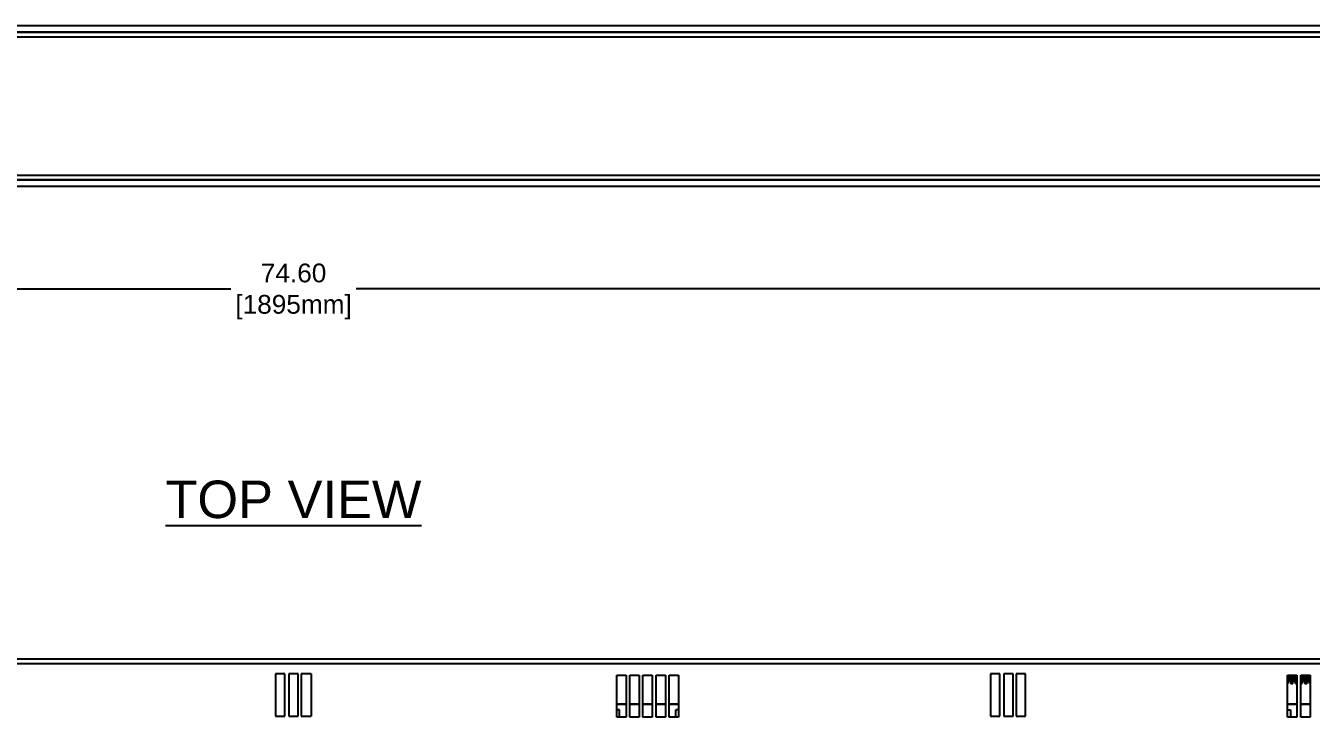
# Model space of a CAD drawing. Header units: inches. Extents: x 5 to 105, y 0 to 80.
# Drawn here: x 36.84 to 71.13, y 23.92 to 42.37 of the extents above; entities that cross this region are included whole.
import ezdxf
from ezdxf.enums import TextEntityAlignment as Align

# ---------------------------------------------------------------- set-up
doc = ezdxf.new("R2010")
doc.units = ezdxf.units.IN
doc.header["$MEASUREMENT"] = 0
doc.layers.add('DIM', color=1, linetype='Continuous')
doc.styles.add('Arial', font='arial.ttf')
doc.styles.get("Standard").update_dxf_attribs({"font": 'arial.ttf'})
doc.dimstyles.new('ANSI & Metric .50 Stacked', dxfattribs={"dimscale": 2.666667, "dimtxt": 0.5, "dimasz": 0.625, "dimexe": 0.5, "dimexo": 0.5, "dimgap": 0.166667, "dimtad": 0, "dimtih": 1, "dimtoh": 1, "dimzin": 4, "dimdsep": 46, "dimtxsty": 'Arial', "dimcen": 0.25, "dimadec": 0, "dimazin": 0, "dimtfac": 0.75, "dimtofl": 0, "dimtmove": 0, "dimatfit": 3, "dimfxl": 1, "dimtolj": 1, "dimtzin": 0, "dimarcsym": 0})

# ---------------------------------------------------------------- blocks, each defined once
blk = doc.blocks.new('*D10')
at = {"layer": 'Defpoints', "color": 0, "transparency": 16777216}
for p in [(6.679, 39.961), (81.284, 39.961), (81.284, 35.347)]:
    blk.add_point(p, dxfattribs=at)
at = {"layer": 'DIM', "color": 0, "lineweight": -2, "transparency": 16777216}
for p, q in [((6.679, 39.461), (6.679, 34.847)), ((81.284, 39.461), (81.284, 34.847)), ((7.304, 35.347), (42.309, 35.347)), ((80.659, 35.347), (45.655, 35.347))]:
    blk.add_line(p, q, dxfattribs=at)
at = {"layer": 'DIM', "color": 0, "transparency": 16777216}
for points in [[(7.304, 35.451), (7.304, 35.243), (6.679, 35.347)], [(80.659, 35.451), (80.659, 35.243), (81.284, 35.347)]]:
    blk.add_solid(points, dxfattribs=at)
at = {"layer": 'DIM', "color": 0, "transparency": 16777216, "char_height": 0.5, "attachment_point": 5, "style": 'Arial'}
for s, insert in [('\\A1;74.60', (43.982, 35.769)), ('\\A1;[1895mm]', (43.982, 34.86))]:
    blk.add_mtext(s, dxfattribs=dict(at, insert=insert))

msp = doc.modelspace()

# ---------------------------------------------------------------- linework, layer by layer
for p, q in [((80.584, 42.37), (7.294, 42.37)), ((7.379, 42.206), (80.584, 42.206)), ((80.584, 42.196), (7.379, 42.196)), ((80.584, 42.192), (7.379, 42.192)), ((11.197, 42.07), (76.767, 42.07)), ((7.379, 38.262), (80.584, 38.262)), ((7.379, 38.257), (80.584, 38.257)), ((80.584, 38.247), (7.379, 38.247)), ((80.669, 38.083), (7.379, 38.083)), ((11.197, 38.384), (76.767, 38.384)), ((76.762, 25.462), (11.192, 25.462)), ((76.766, 25.34), (11.188, 25.34)), ((43.752, 25.072), (43.502, 25.072)), ((43.502, 25.072), (43.502, 23.947)), ((43.752, 23.947), (43.752, 25.072)), ((44.102, 25.072), (43.852, 25.072)), ((43.852, 25.072), (43.852, 23.947)), ((44.102, 23.947), (44.102, 25.072)), ((44.182, 25.072), (44.182, 23.947)), ((44.452, 25.072), (44.182, 25.072)), ((44.452, 25.072), (44.452, 23.947)), ((52.602, 23.915), (52.602, 25.04)), ((52.602, 25.04), (52.852, 25.04)), ((52.852, 25.04), (52.852, 23.915)), ((52.952, 23.915), (52.952, 25.04)), ((52.952, 25.04), (53.202, 25.04)), ((53.202, 25.04), (53.202, 23.915)), ((53.302, 23.915), (53.302, 25.04)), ((53.302, 25.04), (53.552, 25.04)), ((53.552, 25.04), (53.552, 23.915)), ((53.652, 23.915), (53.652, 25.04)), ((53.652, 25.04), (53.902, 25.04)), ((53.902, 25.04), (53.902, 23.915)), ((54.002, 23.915), (54.002, 25.04)), ((54.002, 25.04), (54.252, 25.04)), ((54.252, 25.04), (54.252, 23.915)), ((62.827, 25.072), (62.577, 25.072)), ((62.577, 25.072), (62.577, 23.947)), ((62.827, 23.947), (62.827, 25.072)), ((63.177, 25.072), (62.927, 25.072)), ((62.927, 25.072), (62.927, 23.947)), ((63.177, 23.947), (63.177, 25.072)), ((63.507, 25.072), (63.257, 25.072)), ((63.257, 25.072), (63.257, 23.947)), ((63.507, 23.947), (63.507, 25.072)), ((70.502, 23.915), (70.502, 25.04)), ((70.502, 25.04), (70.752, 25.04)), ((70.512, 24.819), (70.512, 25.04)), ((70.528, 24.878), (70.528, 25.04)), ((70.571, 24.878), (70.571, 25.04)), ((70.587, 24.819), (70.587, 25.04)), ((70.637, 24.819), (70.637, 25.04)), ((70.653, 24.878), (70.653, 25.04)), ((70.696, 24.878), (70.696, 25.04)), ((70.712, 24.819), (70.712, 25.04)), ((70.752, 25.04), (70.752, 23.915)), ((70.852, 23.915), (70.852, 25.04)), ((70.852, 25.04), (71.102, 25.04)), ((70.887, 24.819), (70.887, 25.04)), ((70.903, 24.878), (70.903, 25.04)), ((70.946, 24.878), (70.946, 25.04)), ((70.962, 24.819), (70.962, 25.04)), ((71.012, 24.819), (71.012, 25.04)), ((71.028, 24.878), (71.028, 25.04)), ((71.071, 24.878), (71.071, 25.04)), ((71.087, 24.819), (71.087, 25.04)), ((71.102, 25.04), (71.102, 23.915)), ((70.502, 24.819), (70.512, 24.819)), ((70.512, 24.819), (70.528, 24.878)), ((70.528, 24.878), (70.571, 24.878)), ((70.571, 24.878), (70.587, 24.819)), ((70.587, 24.819), (70.637, 24.819)), ((70.637, 24.819), (70.653, 24.878)), ((70.653, 24.878), (70.696, 24.878)), ((70.696, 24.878), (70.712, 24.819)), ((70.712, 24.819), (70.752, 24.819)), ((70.852, 24.819), (70.887, 24.819)), ((70.887, 24.819), (70.903, 24.878)), ((70.903, 24.878), (70.946, 24.878)), ((70.946, 24.878), (70.962, 24.819)), ((70.962, 24.819), (71.012, 24.819)), ((71.012, 24.819), (71.028, 24.878)), ((71.028, 24.878), (71.071, 24.878)), ((71.071, 24.878), (71.087, 24.819)), ((71.087, 24.819), (71.102, 24.819)), ((52.602, 24.274), (52.852, 24.274)), ((52.852, 24.259), (52.602, 24.259)), ((52.677, 24.116), (52.602, 24.116)), ((52.677, 23.915), (52.677, 24.116)), ((52.952, 24.274), (53.202, 24.274)), ((53.202, 24.259), (52.952, 24.259)), ((53.302, 24.274), (53.552, 24.274)), ((53.552, 24.259), (53.302, 24.259)), ((53.652, 24.274), (53.902, 24.274)), ((53.902, 24.259), (53.652, 24.259)), ((54.002, 24.274), (54.252, 24.274)), ((54.252, 24.259), (54.002, 24.259)), ((54.177, 23.915), (54.177, 24.116)), ((54.252, 24.116), (54.177, 24.116)), ((70.502, 24.274), (70.752, 24.274)), ((70.752, 24.259), (70.502, 24.259)), ((70.502, 24.116), (70.579, 24.116)), ((70.579, 24.116), (70.579, 23.915)), ((70.852, 24.274), (71.102, 24.274)), ((71.102, 24.259), (70.852, 24.259)), ((43.502, 23.947), (43.752, 23.947)), ((43.852, 23.947), (44.102, 23.947)), ((44.182, 23.947), (44.452, 23.947)), ((52.852, 23.915), (52.602, 23.915)), ((53.202, 23.915), (52.952, 23.915)), ((53.552, 23.915), (53.302, 23.915)), ((53.902, 23.915), (53.652, 23.915)), ((54.252, 23.915), (54.002, 23.915)), ((62.577, 23.947), (62.827, 23.947)), ((62.927, 23.947), (63.177, 23.947)), ((63.257, 23.947), (63.507, 23.947)), ((70.752, 23.915), (70.502, 23.915)), ((71.102, 23.915), (70.852, 23.915))]:
    msp.add_line(p, q)

# ---------------------------------------------------------------- texts
at = {"layer": 'DIM'}
msp.add_text('%%UTOP VIEW', height=1, dxfattribs=at).set_placement((43.977, 29.231), align=Align.CENTER)

# ---------------------------------------------------------------- dimensions: what is measured, and where the dimension line sits
dim = msp.add_linear_dim(base=(81.284, 35.3472), p1=(6.6794, 39.9612), p2=(81.284, 39.9612), dimstyle='ANSI & Metric .50 Stacked', override={"dimpost": '\\X'}, dxfattribs=at)
dim.commit()
dim.dimension.update_dxf_attribs({"geometry": '*D10', "text_midpoint": (43.9817, 35.3472)})

doc.saveas('drawing.dxf')
